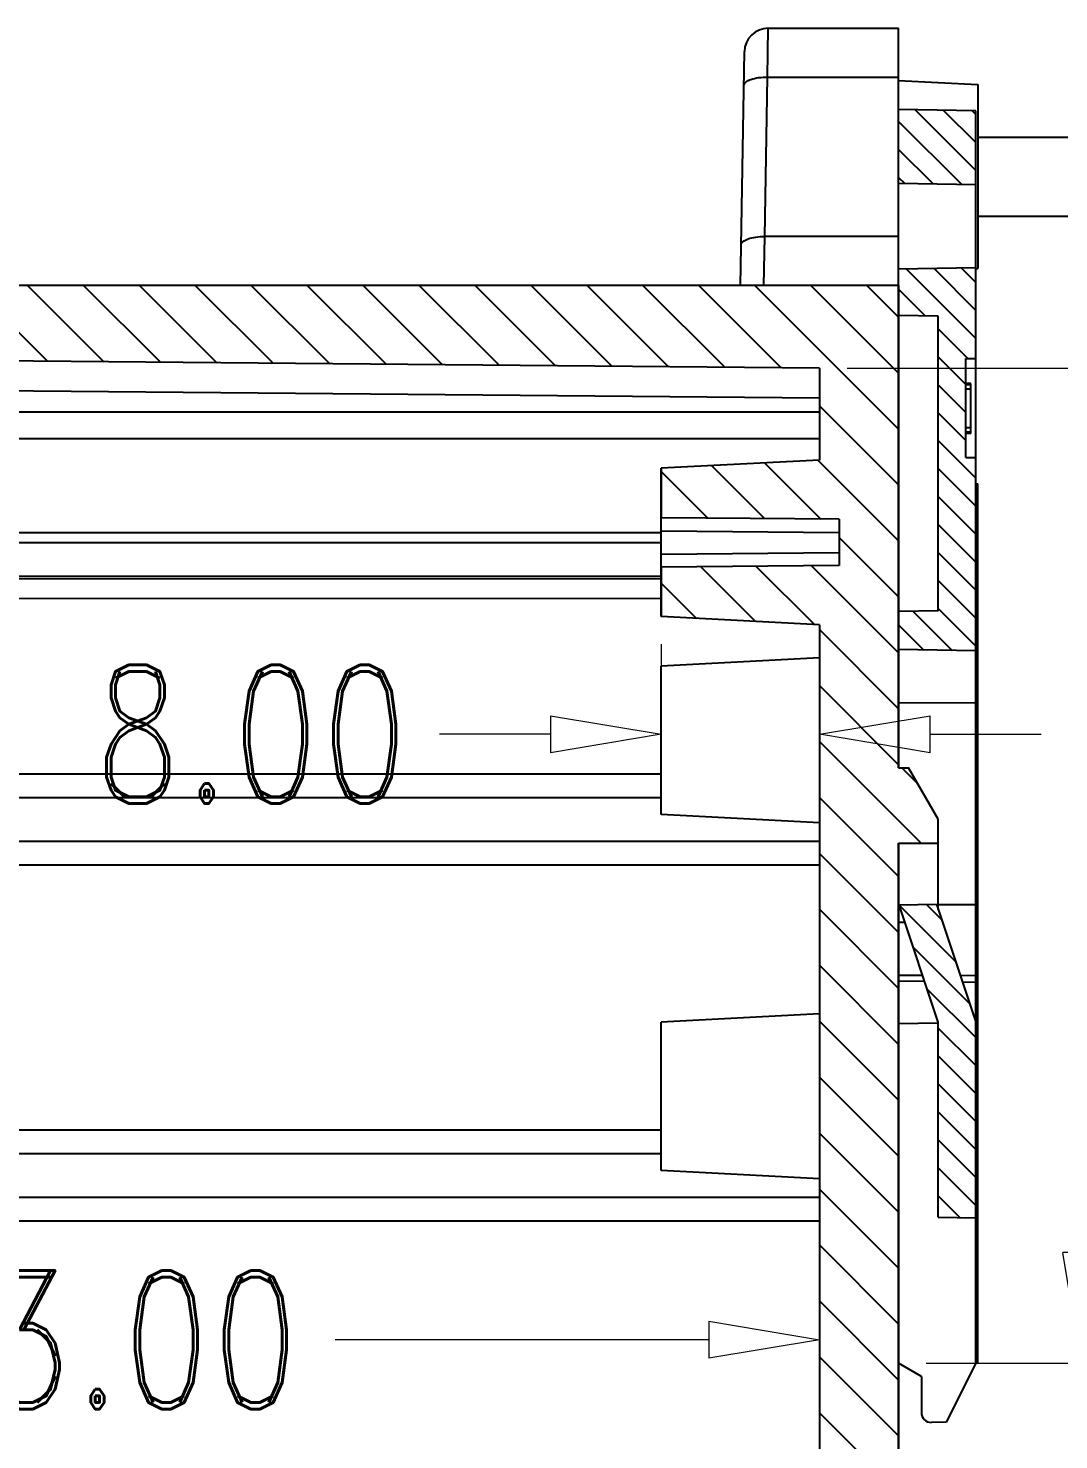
# Model space of a CAD drawing. Header units: millimetres. Extents: x -1995 to -555, y 489 to 1011.
# Drawn here: x -1595.5 to -1543.5, y 899.2 to 970.6 of the extents above; entities that cross this region are included whole.
import ezdxf

# ---------------------------------------------------------------- set-up
doc = ezdxf.new("R2010")
doc.units = ezdxf.units.MM
doc.layers.add('dim', color=82, linetype='Continuous', lineweight=9)
doc.styles.add('ROMAND', font='romand.shx', dxfattribs={"width": 0.75, "bigfont": 'gbcbig.shx'})
doc.dimstyles.new('YanXiu', dxfattribs={"dimtxt": 2.5, "dimasz": 2.2, "dimexe": 1, "dimexo": 0, "dimgap": 0.66, "dimtad": 0, "dimzin": 1, "dimdsep": 46, "dimtxsty": 'ROMAND', "dimblk": 'CLOSEDBLANK', "dimcen": 0, "dimclrd": 3, "dimclre": 3, "dimclrt": 7, "dimazin": 0, "dimtfac": 1, "dimtofl": 0, "dimtmove": 0, "dimatfit": 3, "dimldrblk": 'CLOSEDBLANK', "dimfxl": 1, "dimlwd": 5, "dimlwe": 5, "dimarcsym": 0})

# ---------------------------------------------------------------- blocks, each defined once
blk = doc.blocks.new('_ClosedBlank')
at = {"color": 0, "linetype": 'ByBlock', "lineweight": -2}
for p, q in [((-1, 0.167), (0, 0)), ((-1, 0.167), (-1, -0.167)), ((0, 0), (-1, -0.167))]:
    blk.add_line(p, q, dxfattribs=at)
blk = doc.blocks.new('*D164')
at = {"layer": 'Defpoints', "color": 0}
for p in [(-1555.547, 953.384), (-1533.357, 953.384), (-1555.547, 771.414)]:
    blk.add_point(p, dxfattribs=at)
at = {"layer": 'dim', "color": 3, "lineweight": 5}
for p, q in [((-1554.147, 953.384), (-1531.958, 953.384)), ((-1533.357, 947.784), (-1533.357, 876.549)), ((-1533.357, 777.014), (-1533.357, 848.25)), ((-1554.147, 771.414), (-1531.958, 771.414))]:
    blk.add_line(p, q, dxfattribs=at)
at = {"layer": 'dim', "color": 3, "lineweight": 5, "xscale": 5.600000000000001, "yscale": 5.600000000000001, "zscale": 5.600000000000001}
for p, rotation in [((-1533.357, 953.384), 90), ((-1533.357, 771.414), 270)]:
    blk.add_blockref('_ClosedBlank', p, dxfattribs=dict(at, rotation=rotation))
at = {"layer": 'dim', "color": 7, "insert": (-1533.357, 862.399), "char_height": 7, "attachment_point": 5, "rotation": 90, "style": 'ROMAND'}
blk.add_mtext('181.97', dxfattribs=at)
blk = doc.blocks.new('*D167')
at = {"layer": 'Defpoints', "color": 0}
for p in [(-1628.547, 910.865), (-1555.547, 910.265), (-1628.547, 904.249)]:
    blk.add_point(p, dxfattribs=at)
at = {"layer": 'dim', "color": 3, "lineweight": 5}
for p, q in [((-1628.547, 909.466), (-1628.547, 902.849)), ((-1555.547, 908.866), (-1555.547, 902.849)), ((-1622.947, 904.249), (-1604.071, 904.249)), ((-1561.147, 904.249), (-1580.022, 904.249))]:
    blk.add_line(p, q, dxfattribs=at)
at = {"layer": 'dim', "color": 3, "lineweight": 5, "xscale": 5.600000000000001, "yscale": 5.600000000000001, "zscale": 5.600000000000001, "rotation": 180}
blk.add_blockref('_ClosedBlank', (-1628.547, 904.249), dxfattribs=at)
at = {"layer": 'dim', "color": 3, "lineweight": 5, "xscale": 5.600000000000001, "yscale": 5.600000000000001, "zscale": 5.600000000000001}
blk.add_blockref('_ClosedBlank', (-1555.547, 904.249), dxfattribs=at)
at = {"layer": 'dim', "color": 7, "insert": (-1592.047, 904.249), "char_height": 7, "attachment_point": 5, "style": 'ROMAND'}
blk.add_mtext('73.00', dxfattribs=at)
blk = doc.blocks.new('*D173')
at = {"layer": 'Defpoints', "color": 0}
for p in [(-1551.547, 903.063), (-1549.547, 867.865), (-1542.317, 867.865)]:
    blk.add_point(p, dxfattribs=at)
at = {"layer": 'dim', "color": 3, "lineweight": 5}
for p, q in [((-1542.317, 908.663), (-1542.317, 914.263)), ((-1550.147, 903.063), (-1540.918, 903.063)), ((-1548.147, 867.865), (-1540.918, 867.865)), ((-1542.317, 862.265), (-1542.317, 856.665))]:
    blk.add_line(p, q, dxfattribs=at)
at = {"layer": 'dim', "color": 3, "lineweight": 5, "xscale": 5.600000000000001, "yscale": 5.600000000000001, "zscale": 5.600000000000001}
for p, rotation in [((-1542.317, 903.063), 270), ((-1542.317, 867.865), 90)]:
    blk.add_blockref('_ClosedBlank', p, dxfattribs=dict(at, rotation=rotation))
at = {"layer": 'dim', "color": 7, "insert": (-1542.317, 885.464), "char_height": 7, "attachment_point": 5, "rotation": 90, "style": 'ROMAND'}
blk.add_mtext('35.20', dxfattribs=at)
blk = doc.blocks.new('*D174')
at = {"layer": 'Defpoints', "color": 0}
for p in [(-1563.547, 940.815), (-1555.547, 940.396), (-1563.547, 934.871)]:
    blk.add_point(p, dxfattribs=at)
at = {"layer": 'dim', "color": 3, "lineweight": 5}
for p, q in [((-1563.547, 939.416), (-1563.547, 933.471)), ((-1555.547, 938.997), (-1555.547, 933.471)), ((-1569.147, 934.871), (-1574.747, 934.871)), ((-1549.947, 934.871), (-1544.347, 934.871))]:
    blk.add_line(p, q, dxfattribs=at)
at = {"layer": 'dim', "color": 3, "lineweight": 5, "xscale": 5.600000000000001, "yscale": 5.600000000000001, "zscale": 5.600000000000001}
blk.add_blockref('_ClosedBlank', (-1563.547, 934.871), dxfattribs=at)
at = {"layer": 'dim', "color": 3, "lineweight": 5, "xscale": 5.600000000000001, "yscale": 5.600000000000001, "zscale": 5.600000000000001, "rotation": 180}
blk.add_blockref('_ClosedBlank', (-1555.547, 934.871), dxfattribs=at)
at = {"layer": 'dim', "color": 7, "insert": (-1584.271, 934.871), "char_height": 7, "attachment_point": 5, "style": 'ROMAND'}
blk.add_mtext('8.00', dxfattribs=at)

msp = doc.modelspace()

# ---------------------------------------------------------------- hatches: boundary and pattern name
at = {"linetype": 'Continuous'}
h = msp.add_hatch(dxfattribs=at)
h.set_pattern_fill('DEFAULT__9', color=2, angle=-45, style=0, pattern_type=0)
h.set_pattern_definition([(315, (-2092.0777, 584.3168), (0.7071068, 0.7071068), [])])
edge = h.paths.add_edge_path()
edge.add_line((-1551.547, 939.148), (-1551.547, 941.079))
edge.add_line((-1549.547, 941.113), (-1551.547, 941.079))
edge.add_line((-1549.547, 941.113), (-1549.547, 956.013))
edge.add_line((-1549.547, 956.013), (-1551.547, 956.048))
edge.add_line((-1551.547, 956.048), (-1551.547, 958.395))
edge.add_line((-1551.547, 958.395), (-1547.647, 958.463))
edge.add_line((-1547.647, 953.872), (-1547.647, 958.463))
edge.add_line((-1548.147, 953.863), (-1547.647, 953.872))
edge.add_line((-1548.147, 948.863), (-1548.147, 953.863))
edge.add_line((-1548.147, 948.863), (-1547.647, 948.855))
edge.add_line((-1547.647, 939.08), (-1547.647, 948.855))
edge.add_line((-1547.647, 939.08), (-1551.547, 939.148))
edge = h.paths.add_edge_path()
edge.add_line((-1551.547, 962.732), (-1551.547, 966.463))
edge.add_line((-1547.647, 966.395), (-1551.547, 966.463))
edge.add_line((-1547.647, 962.663), (-1547.647, 966.395))
edge.add_line((-1551.547, 962.732), (-1547.647, 962.663))
edge = h.paths.add_edge_path()
edge.add_line((-1547.647, 910.413), (-1547.647, 920.313))
edge.add_line((-1549.547, 910.447), (-1547.647, 910.413))
edge.add_line((-1549.547, 910.447), (-1549.547, 920.313))
edge.add_line((-1549.547, 920.313), (-1551.524, 926.246))
edge.add_line((-1551.524, 926.246), (-1549.635, 926.279))
edge.add_line((-1549.635, 926.279), (-1547.647, 920.313))
h = msp.add_hatch(dxfattribs=at)
h.set_pattern_fill('DEFAULT__12', color=2, scale=2, angle=-45, style=0, pattern_type=0)
h.set_pattern_definition([(315, (-2091.3706, 585.0239), (1.4142136, 1.4142136), [])])
edge = h.paths.add_edge_path()
edge.add_line((-1551.547, 765.765), (-1551.547, 862.565))
edge.add_line((-1551.547, 765.765), (-1558.336, 765.765))
edge.add_spline(control_points=[(-1558.336, 765.765), (-1559.029, 765.765), (-1559.524, 766.251), (-1559.536, 766.944)], knot_values=[0, 0, 0, 0, 1, 1, 1, 1], weights=[1, 0.808834, 0.808834, 1], degree=3, periodic=0)
edge.add_line((-1559.536, 766.944), (-1559.547, 767.565))
edge.add_line((-1559.547, 767.565), (-1564.047, 767.565))
edge.add_line((-1564.047, 770.265), (-1564.047, 767.565))
edge.add_line((-1564.047, 770.265), (-1564.547, 770.265))
edge.add_line((-1564.547, 770.265), (-1566.047, 768.765))
edge.add_line((-1566.047, 768.765), (-1581.047, 768.765))
edge.add_line((-1582.547, 770.265), (-1581.047, 768.765))
edge.add_line((-1582.547, 770.265), (-1583.047, 770.265))
edge.add_line((-1583.047, 770.265), (-1583.047, 767.565))
edge.add_line((-1583.047, 767.565), (-1587.547, 767.565))
edge.add_line((-1587.573, 766.048), (-1587.547, 767.565))
edge.add_spline(control_points=[(-1587.573, 766.048), (-1587.583, 765.47), (-1587.995, 765.065), (-1588.573, 765.065)], knot_values=[0, 0, 0, 0, 1, 1, 1, 1], weights=[1, 0.808834, 0.808834, 1], degree=3, periodic=0)
edge.add_line((-1588.573, 765.065), (-1595.547, 765.065))
edge.add_line((-1595.547, 765.065), (-1595.547, 767.365))
edge.add_line((-1598.047, 767.387), (-1595.547, 767.365))
edge.add_line((-1598.047, 767.387), (-1598.047, 767.962))
edge.add_line((-1598.273, 768.188), (-1598.047, 767.962))
edge.add_spline(control_points=[(-1598.273, 768.542), (-1598.377, 768.438), (-1598.377, 768.292), (-1598.273, 768.188)], knot_values=[0, 0, 0, 0, 1, 1, 1, 1], weights=[1, 0.804738, 0.804738, 1], degree=3, periodic=0)
edge.add_line((-1598.047, 768.769), (-1598.273, 768.542))
edge.add_line((-1598.047, 768.769), (-1598.047, 769.343))
edge.add_line((-1598.047, 769.343), (-1595.547, 769.365))
edge.add_line((-1595.547, 769.365), (-1595.547, 771.065))
edge.add_line((-1555.547, 771.414), (-1595.547, 771.065))
edge.add_line((-1555.547, 771.414), (-1555.547, 862.565))
edge.add_line((-1551.547, 862.565), (-1555.547, 862.565))
edge = h.paths.add_edge_path()
edge.add_line((-1633.547, 830.765), (-1633.547, 833.065))
edge.add_line((-1636.047, 833.087), (-1633.547, 833.065))
edge.add_line((-1636.047, 833.087), (-1636.047, 833.665))
edge.add_line((-1636.047, 833.665), (-1636.276, 833.894))
edge.add_spline(control_points=[(-1636.276, 833.894), (-1636.376, 833.994), (-1636.376, 834.136), (-1636.276, 834.236)], knot_values=[0, 0, 0, 0, 1, 1, 1, 1], weights=[1, 0.804738, 0.804738, 1], degree=3, periodic=0)
edge.add_line((-1636.276, 834.236), (-1636.047, 834.465))
edge.add_line((-1636.047, 834.465), (-1636.047, 835.043))
edge.add_line((-1591.821, 835.429), (-1636.047, 835.043))
edge.add_line((-1588.545, 823.204), (-1591.821, 835.429))
edge.add_line((-1588.545, 823.204), (-1595.547, 823.265))
edge.add_line((-1595.547, 823.265), (-1595.547, 824.965))
edge.add_line((-1598.047, 824.987), (-1595.547, 824.965))
edge.add_line((-1598.047, 824.987), (-1598.047, 825.562))
edge.add_line((-1598.047, 825.562), (-1598.273, 825.788))
edge.add_spline(control_points=[(-1598.273, 825.788), (-1598.377, 825.892), (-1598.377, 826.038), (-1598.273, 826.142)], knot_values=[0, 0, 0, 0, 1, 1, 1, 1], weights=[1, 0.804738, 0.804738, 1], degree=3, periodic=0)
edge.add_line((-1598.273, 826.142), (-1598.047, 826.369))
edge.add_line((-1598.047, 826.369), (-1598.047, 826.943))
edge.add_line((-1598.047, 826.943), (-1595.547, 826.965))
edge.add_line((-1595.547, 826.965), (-1595.547, 830.102))
edge.add_line((-1595.547, 830.102), (-1633.547, 830.765))
edge = h.paths.add_edge_path()
edge.add_line((-1551.547, 862.565), (-1555.547, 862.565))
edge.add_line((-1551.547, 862.565), (-1555.547, 862.565))
edge = h.paths.add_edge_path()
edge.add_line((-1551.547, 957.565), (-1551.547, 933.165))
edge.add_line((-1551.547, 933.165), (-1551.047, 933.165))
edge.add_line((-1549.547, 930.567), (-1551.047, 933.165))
edge.add_line((-1549.547, 929.365), (-1549.547, 930.567))
edge.add_line((-1551.547, 929.365), (-1549.547, 929.365))
edge.add_line((-1551.547, 929.365), (-1551.547, 862.565))
edge.add_line((-1551.547, 862.565), (-1555.547, 862.565))
edge.add_line((-1555.547, 890.396), (-1555.547, 862.565))
edge.add_line((-1555.547, 890.396), (-1563.547, 890.815))
edge.add_line((-1563.547, 893.315), (-1563.547, 890.815))
edge.add_line((-1554.547, 893.394), (-1563.547, 893.315))
edge.add_line((-1554.547, 895.737), (-1554.547, 893.394))
edge.add_line((-1554.547, 895.737), (-1563.547, 895.815))
edge.add_line((-1563.547, 898.315), (-1563.547, 895.815))
edge.add_line((-1555.547, 898.734), (-1563.547, 898.315))
edge.add_line((-1555.547, 940.396), (-1555.547, 898.734))
edge.add_line((-1555.547, 940.396), (-1563.547, 940.815))
edge.add_line((-1563.547, 943.315), (-1563.547, 940.815))
edge.add_line((-1554.547, 943.394), (-1563.547, 943.315))
edge.add_line((-1554.547, 945.737), (-1554.547, 943.394))
edge.add_line((-1554.547, 945.737), (-1563.547, 945.815))
edge.add_line((-1563.547, 948.315), (-1563.547, 945.815))
edge.add_line((-1555.547, 948.734), (-1563.547, 948.315))
edge.add_line((-1555.547, 953.384), (-1555.547, 948.734))
edge.add_line((-1555.547, 953.384), (-1633.547, 954.065))
edge.add_line((-1633.547, 955.765), (-1633.547, 954.065))
edge.add_line((-1636.047, 955.787), (-1633.547, 955.765))
edge.add_line((-1636.047, 956.365), (-1636.047, 955.787))
edge.add_line((-1636.276, 956.594), (-1636.047, 956.365))
edge.add_spline(control_points=[(-1636.276, 956.936), (-1636.376, 956.836), (-1636.376, 956.694), (-1636.276, 956.594)], knot_values=[0, 0, 0, 0, 1, 1, 1, 1], weights=[1, 0.804738, 0.804738, 1], degree=3, periodic=0)
edge.add_line((-1636.047, 957.165), (-1636.276, 956.936))
edge.add_line((-1636.047, 957.743), (-1636.047, 957.165))
edge.add_line((-1636.047, 957.743), (-1633.547, 957.765))
edge.add_line((-1633.547, 960.065), (-1633.547, 957.765))
edge.add_line((-1633.547, 960.065), (-1626.573, 960.065))
edge.add_spline(control_points=[(-1625.573, 959.083), (-1625.583, 959.66), (-1625.995, 960.065), (-1626.573, 960.065)], knot_values=[0, 0, 0, 0, 1, 1, 1, 1], weights=[1, 0.808834, 0.808834, 1], degree=3, periodic=0)
edge.add_line((-1625.573, 959.083), (-1625.547, 957.565))
edge.add_line((-1551.547, 957.565), (-1625.547, 957.565))

# ---------------------------------------------------------------- linework, layer by layer
at = {"color": 7, "linetype": 'Continuous'}
for p, q in [((-1558.171, 968.096), (-1558.141, 970.565)), ((-1558.141, 970.565), (-1551.547, 970.565)), ((-1551.547, 933.165), (-1551.547, 970.565)), ((-1559.547, 957.565), (-1559.34, 969.386)), ((-1558.311, 960.034), (-1558.171, 968.096)), ((-1558.171, 968.096), (-1551.547, 968.096)), ((-1551.547, 967.925), (-1547.547, 967.715)), ((-1547.547, 967.715), (-1547.547, 958.415)), ((-1551.547, 962.732), (-1551.547, 966.463)), ((-1547.647, 966.395), (-1551.547, 966.463)), ((-1547.647, 966.395), (-1551.547, 966.463)), ((-1547.647, 962.663), (-1547.647, 966.395)), ((-1547.647, 903.063), (-1547.647, 966.395)), ((-1547.547, 965.065), (-1541.954, 965.065)), ((-1551.547, 962.732), (-1547.647, 962.663)), ((-1551.547, 962.732), (-1547.647, 962.663)), ((-1547.547, 961.065), (-1541.954, 961.065)), ((-1558.367, 957.565), (-1558.311, 960.034)), ((-1551.547, 960.034), (-1558.311, 960.034)), ((-1551.547, 958.395), (-1547.647, 958.463)), ((-1551.547, 958.395), (-1547.647, 958.463)), ((-1551.547, 956.048), (-1551.547, 958.395)), ((-1547.647, 953.872), (-1547.647, 958.463)), ((-1547.644, 958.41), (-1547.547, 958.415)), ((-1551.547, 957.565), (-1625.547, 957.565)), ((-1551.547, 957.565), (-1625.547, 957.565)), ((-1551.547, 957.565), (-1551.547, 933.165)), ((-1549.547, 956.013), (-1551.547, 956.048)), ((-1549.547, 956.013), (-1551.547, 956.048)), ((-1549.547, 941.113), (-1549.547, 956.013)), ((-1549.547, 941.113), (-1549.547, 956.013)), ((-1555.547, 953.384), (-1633.547, 954.065)), ((-1555.547, 953.384), (-1633.547, 954.065)), ((-1548.147, 953.863), (-1547.647, 953.872)), ((-1548.147, 953.863), (-1547.647, 953.872)), ((-1548.147, 948.863), (-1548.147, 953.863)), ((-1548.147, 948.863), (-1548.147, 953.863)), ((-1555.547, 953.384), (-1555.547, 948.734)), ((-1555.547, 953.384), (-1555.547, 948.734)), ((-1628.546, 952.522), (-1555.547, 951.884)), ((-1547.897, 952.609), (-1548.147, 952.613)), ((-1547.897, 952.535), (-1548.147, 952.538)), ((-1547.897, 952.312), (-1548.147, 952.312)), ((-1547.897, 950.076), (-1547.897, 952.609)), ((-1628.547, 951.165), (-1555.547, 951.165)), ((-1548.147, 950.375), (-1547.897, 950.375)), ((-1547.897, 950.151), (-1548.147, 950.147)), ((-1547.897, 950.076), (-1548.147, 950.072)), ((-1612.547, 949.823), (-1555.547, 949.823)), ((-1555.547, 948.734), (-1563.547, 948.315)), ((-1555.547, 948.734), (-1563.547, 948.315)), ((-1548.147, 948.863), (-1547.647, 948.855)), ((-1548.147, 948.863), (-1547.647, 948.855)), ((-1547.647, 939.08), (-1547.647, 948.855)), ((-1563.547, 948.315), (-1563.547, 945.815)), ((-1563.547, 940.815), (-1563.547, 948.315)), ((-1547.647, 947.531), (-1547.547, 947.53)), ((-1547.547, 903.065), (-1547.547, 947.528)), ((-1554.547, 945.737), (-1563.547, 945.815)), ((-1554.547, 945.737), (-1563.547, 945.815)), ((-1554.547, 945.737), (-1554.547, 943.394)), ((-1554.547, 945.737), (-1554.547, 943.394)), ((-1620.547, 945.065), (-1563.547, 945.065)), ((-1563.547, 945.151), (-1554.547, 945.072)), ((-1620.547, 944.565), (-1563.547, 944.565)), ((-1563.547, 943.98), (-1554.547, 944.058)), ((-1628.547, 942.865), (-1563.547, 942.865)), ((-1554.547, 943.394), (-1563.547, 943.315)), ((-1554.547, 943.394), (-1563.547, 943.315)), ((-1563.547, 943.315), (-1563.547, 940.815)), ((-1547.547, 943.065), (-1547.647, 943.065)), ((-1628.547, 942.695), (-1563.547, 942.745)), ((-1633.547, 941.695), (-1563.547, 941.749)), ((-1555.547, 940.396), (-1563.547, 940.815)), ((-1555.547, 940.396), (-1563.547, 940.815)), ((-1549.547, 941.113), (-1551.547, 941.079)), ((-1549.547, 941.113), (-1551.547, 941.079)), ((-1551.547, 939.148), (-1551.547, 941.079)), ((-1555.547, 940.396), (-1555.547, 898.734)), ((-1555.547, 940.396), (-1555.547, 898.734)), ((-1555.547, 938.734), (-1563.547, 938.315)), ((-1547.647, 939.08), (-1551.547, 939.148)), ((-1547.647, 939.08), (-1551.547, 939.148)), ((-1563.547, 930.815), (-1563.547, 938.315)), ((-1547.647, 936.45), (-1551.547, 936.435)), ((-1627.947, 932.865), (-1563.547, 932.865)), ((-1551.547, 933.165), (-1551.047, 933.165)), ((-1551.547, 933.165), (-1551.047, 933.165)), ((-1549.547, 930.567), (-1551.047, 933.165)), ((-1549.547, 930.567), (-1551.047, 933.165)), ((-1627.947, 931.665), (-1563.547, 931.665)), ((-1555.547, 930.396), (-1563.547, 930.815)), ((-1549.547, 929.365), (-1549.547, 930.567)), ((-1549.547, 929.365), (-1549.547, 930.567)), ((-1627.947, 929.465), (-1555.547, 929.465)), ((-1551.547, 929.365), (-1549.547, 929.365)), ((-1551.547, 929.365), (-1551.547, 862.565)), ((-1551.547, 765.765), (-1551.547, 929.365)), ((-1551.547, 929.365), (-1549.547, 929.365)), ((-1549.547, 926.013), (-1549.547, 929.365)), ((-1627.947, 928.265), (-1555.547, 928.265)), ((-1551.524, 926.246), (-1549.635, 926.279)), ((-1551.524, 926.246), (-1549.635, 926.279)), ((-1549.547, 920.313), (-1551.524, 926.246)), ((-1549.547, 920.313), (-1551.524, 926.246)), ((-1549.635, 926.279), (-1547.647, 920.313)), ((-1549.635, 926.279), (-1547.647, 920.313)), ((-1549.547, 926.261), (-1547.647, 926.263)), ((-1551.547, 925.365), (-1551.231, 925.365)), ((-1551.547, 922.694), (-1550.338, 922.689)), ((-1550.228, 922.359), (-1551.547, 922.382)), ((-1548.435, 922.679), (-1547.647, 922.676)), ((-1547.647, 922.313), (-1548.317, 922.325)), ((-1555.547, 920.734), (-1563.547, 920.315)), ((-1563.547, 912.815), (-1563.547, 920.315)), ((-1551.547, 920.245), (-1549.547, 920.28)), ((-1549.547, 910.447), (-1549.547, 920.313)), ((-1549.547, 910.447), (-1549.547, 920.313)), ((-1547.647, 910.413), (-1547.647, 920.313)), ((-1627.947, 914.865), (-1563.547, 914.865)), ((-1627.947, 913.665), (-1563.547, 913.665)), ((-1555.547, 912.396), (-1563.547, 912.815)), ((-1627.947, 911.465), (-1555.547, 911.465)), ((-1627.947, 910.265), (-1555.547, 910.265)), ((-1549.547, 910.447), (-1547.647, 910.413)), ((-1549.547, 910.447), (-1547.647, 910.413)), ((-1550.397, 902.399), (-1551.547, 903.063)), ((-1547.647, 903.063), (-1549.136, 900.085)), ((-1547.547, 903.065), (-1547.647, 903.065)), ((-1550.397, 902.399), (-1550.397, 900.572)), ((-1549.136, 900.085), (-1549.888, 900.072))]:
    msp.add_line(p, q, dxfattribs=at)
for centre, radius, start, end in [((-1558.141, 969.365), 1.2, 90, 179), ((-1549.897, 900.572), 0.5, 180, 271)]:
    msp.add_arc(centre, radius, start, end, dxfattribs=at)
at = {"color": 7, "linetype": 'Continuous', "start_tangent": (0.017452, 0.999848), "end_tangent": (0.999889, -0.014897)}
for points in [[(-1559.371, 967.658), (-1559.277, 967.831), (-1559.016, 967.975), (-1558.628, 968.068), (-1558.171, 968.096)], [(-1559.511, 959.596), (-1559.418, 959.77), (-1559.157, 959.914), (-1558.769, 960.007), (-1558.311, 960.034)]]:
    msp.add_spline(points, degree=3, dxfattribs=at)

# ---------------------------------------------------------------- dimensions: what is measured, and where the dimension line sits
at = {"layer": 'dim'}
for base, p1, p2, picture, middle in [((-1533.357, 953.384), (-1555.547, 771.414), (-1555.547, 953.384), '*D164', (-1533.357, 862.399)), ((-1542.317, 867.865), (-1551.547, 903.063), (-1549.547, 867.865), '*D173', (-1542.317, 885.464))]:
    dim = msp.add_linear_dim(base=base, p1=p1, p2=p2, angle=90, dimstyle='YanXiu', override={"dimtxt": 7, "dimasz": 5.6, "dimexe": 1.3993, "dimexo": 1.3993, "dimgap": 1.3993}, dxfattribs=at)
    dim.commit()
    dim.dimension.update_dxf_attribs({"geometry": picture, "text_midpoint": middle})
for base, p1, p2, picture, middle in [((-1563.547, 934.871), (-1555.547, 940.396), (-1563.547, 940.815), '*D174', (-1584.271, 934.871)), ((-1628.547, 904.249), (-1555.547, 910.265), (-1628.547, 910.865), '*D167', (-1592.047, 904.249))]:
    dim = msp.add_linear_dim(base=base, p1=p1, p2=p2, dimstyle='YanXiu', override={"dimtxt": 7, "dimasz": 5.6, "dimexe": 1.3993, "dimexo": 1.3993, "dimgap": 1.3993}, dxfattribs=at)
    dim.commit()
    dim.dimension.update_dxf_attribs({"geometry": picture, "text_midpoint": middle})

doc.saveas('drawing.dxf')
